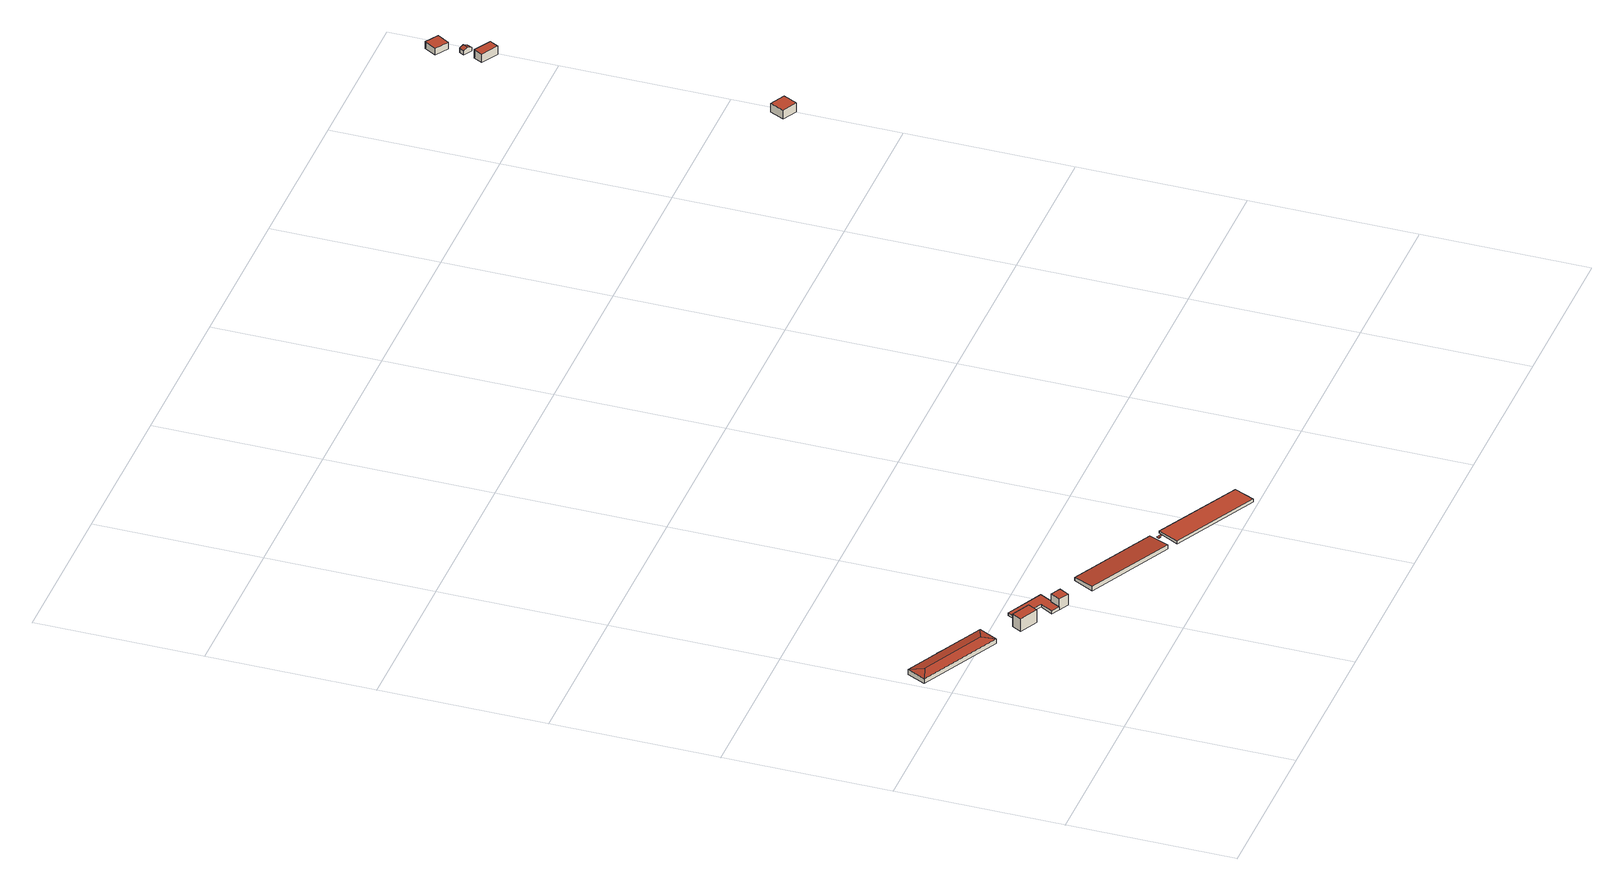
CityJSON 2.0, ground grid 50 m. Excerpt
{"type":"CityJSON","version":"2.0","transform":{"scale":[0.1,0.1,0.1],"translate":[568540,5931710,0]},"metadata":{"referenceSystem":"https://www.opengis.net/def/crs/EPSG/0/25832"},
"CityObjects":{
"building1":{"type":"Building","attributes":{"Grundfläche 2D":"173.760488","Grundhöhe NN":"1.999"},"geometry":[{"type":"Solid","lod":"3","boundaries":[[[[0,1,2]],[[3,4,1,0]],[[5,4,3]],[[6,2,1,4,5]],[[0,2,7,8]],[[3,0,8,9]],[[5,3,9,10]],[[2,6,5,10,7]],[[9,8,7,10]]]],"semantics":{"surfaces":[{"type":"RoofSurface"},{"type":"WallSurface"},{"type":"GroundSurface"}],"values":[[0,0,0,0,1,1,1,1,2]]}}]},
"building2":{"type":"Building","attributes":{"Grundfläche 2D":"3.419044","Grundhöhe NN":"1.999"},"geometry":[{"type":"Solid","lod":"3","boundaries":[[[[11,12,13,14]],[[15,16,14,13]],[[16,17,11,14]],[[17,18,12,11]],[[18,15,13,12]],[[18,17,16,15]]]],"semantics":{"surfaces":[{"type":"RoofSurface"},{"type":"WallSurface"},{"type":"GroundSurface"}],"values":[[0,1,1,1,1,2]]}}]},
"building3":{"type":"Building","attributes":{"Grundfläche 2D":"19.648108","Grundhöhe NN":"1.999"},"geometry":[{"type":"Solid","lod":"3","boundaries":[[[[19,20,21,22]],[[20,19,23,24]],[[21,20,24,25]],[[22,21,25,26]],[[19,22,26,23]],[[24,23,26,25]]]],"semantics":{"surfaces":[{"type":"RoofSurface"},{"type":"WallSurface"},{"type":"GroundSurface"}],"values":[[0,1,1,1,1,2]]}}]},
"building4":{"type":"Building","attributes":{"Grundfläche 2D":"58.640944","Grundhöhe NN":"1.999"},"geometry":[{"type":"Solid","lod":"3","boundaries":[[[[27,28,29,30,31,32,33,34,35,36]],[[37,26,33,32]],[[26,38,34,33]],[[38,39,35,34]],[[39,40,36,35]],[[40,41,27,36]],[[41,42,28,27]],[[42,43,29,28]],[[43,44,30,29]],[[44,45,31,30]],[[45,37,32,31]],[[38,26,37,45,44,43,42,41,40,39]]]],"semantics":{"surfaces":[{"type":"RoofSurface"},{"type":"WallSurface"},{"type":"GroundSurface"}],"values":[[0,1,1,1,1,1,1,1,1,1,1,2]]}}]},
"building5":{"type":"Building","attributes":{"Grundfläche 2D":"11.341710","Grundhöhe NN":"1.999"},"geometry":[{"type":"Solid","lod":"3","boundaries":[[[[46,47,48,49,50]],[[42,41,48,47]],[[41,51,49,48]],[[51,52,50,49]],[[50,52,43,42,47,46]],[[51,41,42,43,52]]]],"semantics":{"surfaces":[{"type":"RoofSurface"},{"type":"WallSurface"},{"type":"GroundSurface"}],"values":[[0,1,1,1,1,2]]}}]},
"building6":{"type":"Building","attributes":{"Grundfläche 2D":"203.306506","Grundhöhe NN":"1.999"},"geometry":[{"type":"Solid","lod":"3","boundaries":[[[[53,54,55,56]],[[57,58,56,55]],[[58,59,53,56]],[[59,60,54,53]],[[60,57,55,54]],[[60,59,58,57]]]],"semantics":{"surfaces":[{"type":"RoofSurface"},{"type":"WallSurface"},{"type":"GroundSurface"}],"values":[[0,1,1,1,1,2]]}}]},
"building7":{"type":"Building","attributes":{"Grundfläche 2D":"206.383331","Grundhöhe NN":"1.999"},"geometry":[{"type":"Solid","lod":"3","boundaries":[[[[61,62,63,64]],[[62,61,65,66]],[[63,62,66,67]],[[64,63,67,68]],[[61,64,68,65]],[[66,65,68,67]]]],"semantics":{"surfaces":[{"type":"RoofSurface"},{"type":"WallSurface"},{"type":"GroundSurface"}],"values":[[0,1,1,1,1,2]]}}]},
"building8":{"type":"Building","attributes":{"Grundfläche 2D":"15.988591","Grundhöhe NN":"0.692"},"geometry":[{"type":"MultiSurface","lod":"3","boundaries":[[[69,70,71,72,73,74,75,76]]],"semantics":{"surfaces":[{"type":"RoofSurface"}],"values":[0]}}]},
"building9":{"type":"Building","attributes":{"Grundfläche 2D":"24.810282","Grundhöhe NN":"4.816"},"geometry":[{"type":"Solid","lod":"3","boundaries":[[[[77,78,79,80]],[[81,82,80,79]],[[82,83,77,80]],[[83,84,78,77]],[[84,81,79,78]],[[84,83,82,81]]]],"semantics":{"surfaces":[{"type":"RoofSurface"},{"type":"WallSurface"},{"type":"GroundSurface"}],"values":[[0,1,1,1,1,2]]}}]},
"building10":{"type":"Building","attributes":{"Grundfläche 2D":"17.640556","Grundhöhe NN":"5.614"},"geometry":[{"type":"Solid","lod":"3","boundaries":[[[[85,86,87,88]],[[89,90,86,85]],[[90,91,87,86]],[[91,92,88,87]],[[92,89,85,88]],[[90,89,92,91]]]],"semantics":{"surfaces":[{"type":"RoofSurface"},{"type":"WallSurface"},{"type":"GroundSurface"}],"values":[[0,1,1,1,1,2]]}}]},
"building11":{"type":"Building","attributes":{"Grundfläche 2D":"5.054695","Grundhöhe NN":"5.805"},"geometry":[{"type":"Solid","lod":"3","boundaries":[[[[93,94,95,96]],[[97,93,96,98]],[[98,96,95,99,100]],[[97,98,100,101]],[[94,93,97,101,102]],[[95,94,102,99]],[[100,99,102,101]]]],"semantics":{"surfaces":[{"type":"RoofSurface"},{"type":"WallSurface"},{"type":"GroundSurface"}],"values":[[0,0,1,1,1,1,2]]}}]},
"building12":{"type":"Building","attributes":{"Grundfläche 2D":"19.287246","Grundhöhe NN":"5.248"},"geometry":[{"type":"Solid","lod":"3","boundaries":[[[[103,104,105,106]],[[107,108,106,105]],[[108,109,103,106]],[[109,110,104,103]],[[110,107,105,104]],[[110,109,108,107]]]],"semantics":{"surfaces":[{"type":"RoofSurface"},{"type":"WallSurface"},{"type":"GroundSurface"}],"values":[[0,1,1,1,1,2]]}}]}
},
"vertices":[
[1,582,36],[41,594,42],[29,638,36],[247,457,36],[235,497,42],[276,513,36],[165,570,36],[29,638,20],[1,582,20],[247,457,20],[276,513,20],
[170,581,24],[146,593,24],[140,582,24],[165,570,24],[140,582,20],[165,570,20],[170,581,20],[146,593,20],
[340,440,62],[325,412,62],[380,384,62],[395,413,62],[340,440,20],[325,412,20],[380,384,20],[395,413,20],
[457,345,29],[473,375,29],[476,373,29],[497,413,29],[386,469,29],[365,428,29],[395,413,29],[401,425,29],[453,397,29],[432,359,29],[365,428,20],[401,425,20],[453,397,20],[432,359,20],[457,345,20],[473,375,20],[476,373,20],[497,413,20],[386,469,20],
[476,373,56],[473,375,56],[457,345,56],[487,329,56],[503,359,56],[487,329,20],[503,359,20],
[573,289,34],[830,158,34],[862,221,29],[605,352,29],[862,221,20],[605,352,20],[573,289,20],[830,158,20],
[1152,72,27],[895,205,27],[862,141,30],[1119,9,30],[1152,72,20],[895,205,20],[862,141,20],[1119,9,20],
[1154,63,7],[1160,74,7],[892,212,7],[887,203,7],[893,200,7],[895,205,7],[1152,72,7],[1148,66,7],
[2448,1792,78],[2470,1835,77],[2425,1859,76],[2403,1815,77],[2425,1859,48],[2403,1815,48],[2448,1792,48],[2470,1835,48],
[2380,2682,84],[2431,2654,84],[2446,2680,84],[2395,2709,84],[2380,2682,56],[2431,2654,56],[2446,2680,56],[2395,2709,56],
[2408,2733,77],[2421,2726,70],[2429,2742,70],[2417,2749,77],[2396,2740,72],[2405,2755,72],[2429,2742,58],[2405,2755,58],[2396,2740,58],[2421,2726,58],
[2378,2817,75],[2417,2793,75],[2439,2829,75],[2400,2853,75],[2439,2829,52],[2400,2853,52],[2378,2817,52],[2417,2793,52]
]}
